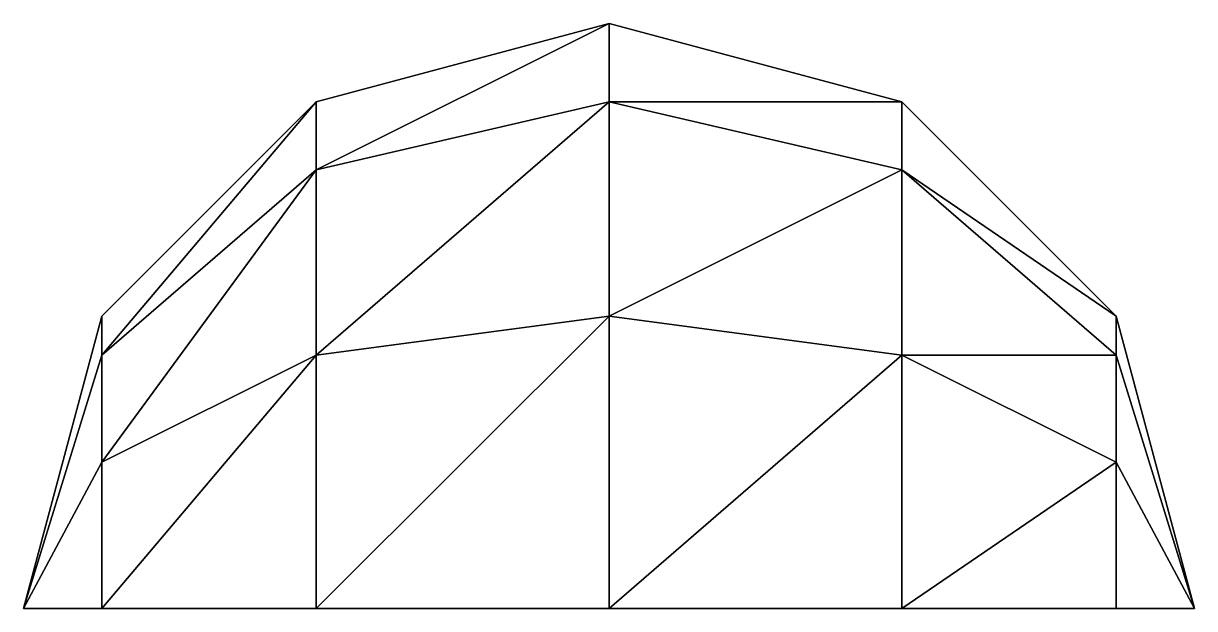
# Model space of a CAD drawing. Header units: metres. Extents: x -1 to 1, y 0 to 1.
import ezdxf

# ---------------------------------------------------------------- set-up
doc = ezdxf.new("R2010")
doc.units = ezdxf.units.M

msp = doc.modelspace()

# ---------------------------------------------------------------- linework, layer by layer
at = {"layer": 'quarter'}
for points in [[(1, 0, 0), (0.866, 0.5, -0.000148), (0.5, 0.866, -0.000257), (0, 1, -0.000296), (-0.5, 0.866, -0.000257), (-0.866, 0.5, -0.000148), (-1, 0, 0)], [(1, 0, 0), (0.866, 0, -0.5), (0.5, 0, -0.866), (0, 0, -1), (-0.5, 0, -0.866), (-0.866, 0, -0.5), (-1, 0, 0)]]:
    msp.add_polyline3d(points, close=True, dxfattribs=at)
for points in [[(-0.5, 0.749892, -0.433148), (0, 1, -0.000296), (0, 0.865927, -0.500171)], [(-0.5, 0.749892, -0.433148), (-0.5, 0.866, -0.000257), (0, 1, -0.000296)], [(0, 0.865927, -0.500171), (0, 1, -0.000296), (0.5, 0.866, -0.000257)], [(-0.866, 0.432963, -0.250086), (-0.5, 0.866, -0.000257), (-0.5, 0.749892, -0.433148)], [(-0.866, 0.432963, -0.250086), (-0.866, 0.5, -0.000148), (-0.5, 0.866, -0.000257)], [(-0.5, 0.432926, -0.750021), (0, 0.865927, -0.500171), (0, 0.499914, -0.866075)], [(-0.5, 0.432926, -0.750021), (-0.5, 0.749892, -0.433148), (0, 0.865927, -0.500171)], [(0, 0.865927, -0.500171), (0.5, 0.866, -0.000257), (0.5, 0.749892, -0.433148)], [(0, 0.499914, -0.866075), (0, 0.865927, -0.500171), (0.5, 0.749892, -0.433148)], [(0.5, 0.749892, -0.433148), (0.5, 0.866, -0.000257), (0.866, 0.5, -0.000148)], [(-0.866, 0.249957, -0.433037), (-0.5, 0.749892, -0.433148), (-0.5, 0.432926, -0.750021)], [(-0.866, 0.249957, -0.433037), (-0.866, 0.432963, -0.250086), (-0.5, 0.749892, -0.433148)], [(0, 0.499914, -0.866075), (0.5, 0.749892, -0.433148), (0.5, 0.432926, -0.750021)], [(0.5, 0.432926, -0.750021), (0.5, 0.749892, -0.433148), (0.866, 0.432963, -0.250086)], [(0.5, 0.749892, -0.433148), (0.866, 0.5, -0.000148), (0.866, 0.432963, -0.250086)], [(-1, 0), (-0.866, 0.5, -0.000148), (-0.866, 0.432963, -0.250086)], [(0.866, 0.432963, -0.250086), (0.866, 0.5, -0.000148), (1, 0)], [(-0.5, 0, -0.866), (0, 0.499914, -0.866075), (0, 0, -1)], [(-0.5, 0, -0.866), (-0.5, 0.432926, -0.750021), (0, 0.499914, -0.866075)], [(0, 0, -1), (0, 0.499914, -0.866075), (0.5, 0.432926, -0.750021)], [(-1, 0), (-0.866, 0.432963, -0.250086), (-0.866, 0.249957, -0.433037)], [(-0.866, 0, -0.5), (-0.5, 0.432926, -0.750021), (-0.5, 0, -0.866)], [(-0.866, 0, -0.5), (-0.866, 0.249957, -0.433037), (-0.5, 0.432926, -0.750021)], [(0, 0, -1), (0.5, 0.432926, -0.750021), (0.5, 0, -0.866)], [(0.5, 0.432926, -0.750021), (0.866, 0.432963, -0.250086), (0.866, 0.249957, -0.433037)], [(0.5, 0, -0.866), (0.5, 0.432926, -0.750021), (0.866, 0.249957, -0.433037)], [(0.866, 0.249957, -0.433037), (0.866, 0.432963, -0.250086), (1, 0)], [(-1, 0), (-0.866, 0.249957, -0.433037), (-0.866, 0, -0.5)], [(0.5, 0, -0.866), (0.866, 0.249957, -0.433037), (0.866, 0, -0.5)], [(0.866, 0, -0.5), (0.866, 0.249957, -0.433037), (1, 0)]]:
    msp.add_3dface(points, dxfattribs=at)

doc.saveas('drawing.dxf')
